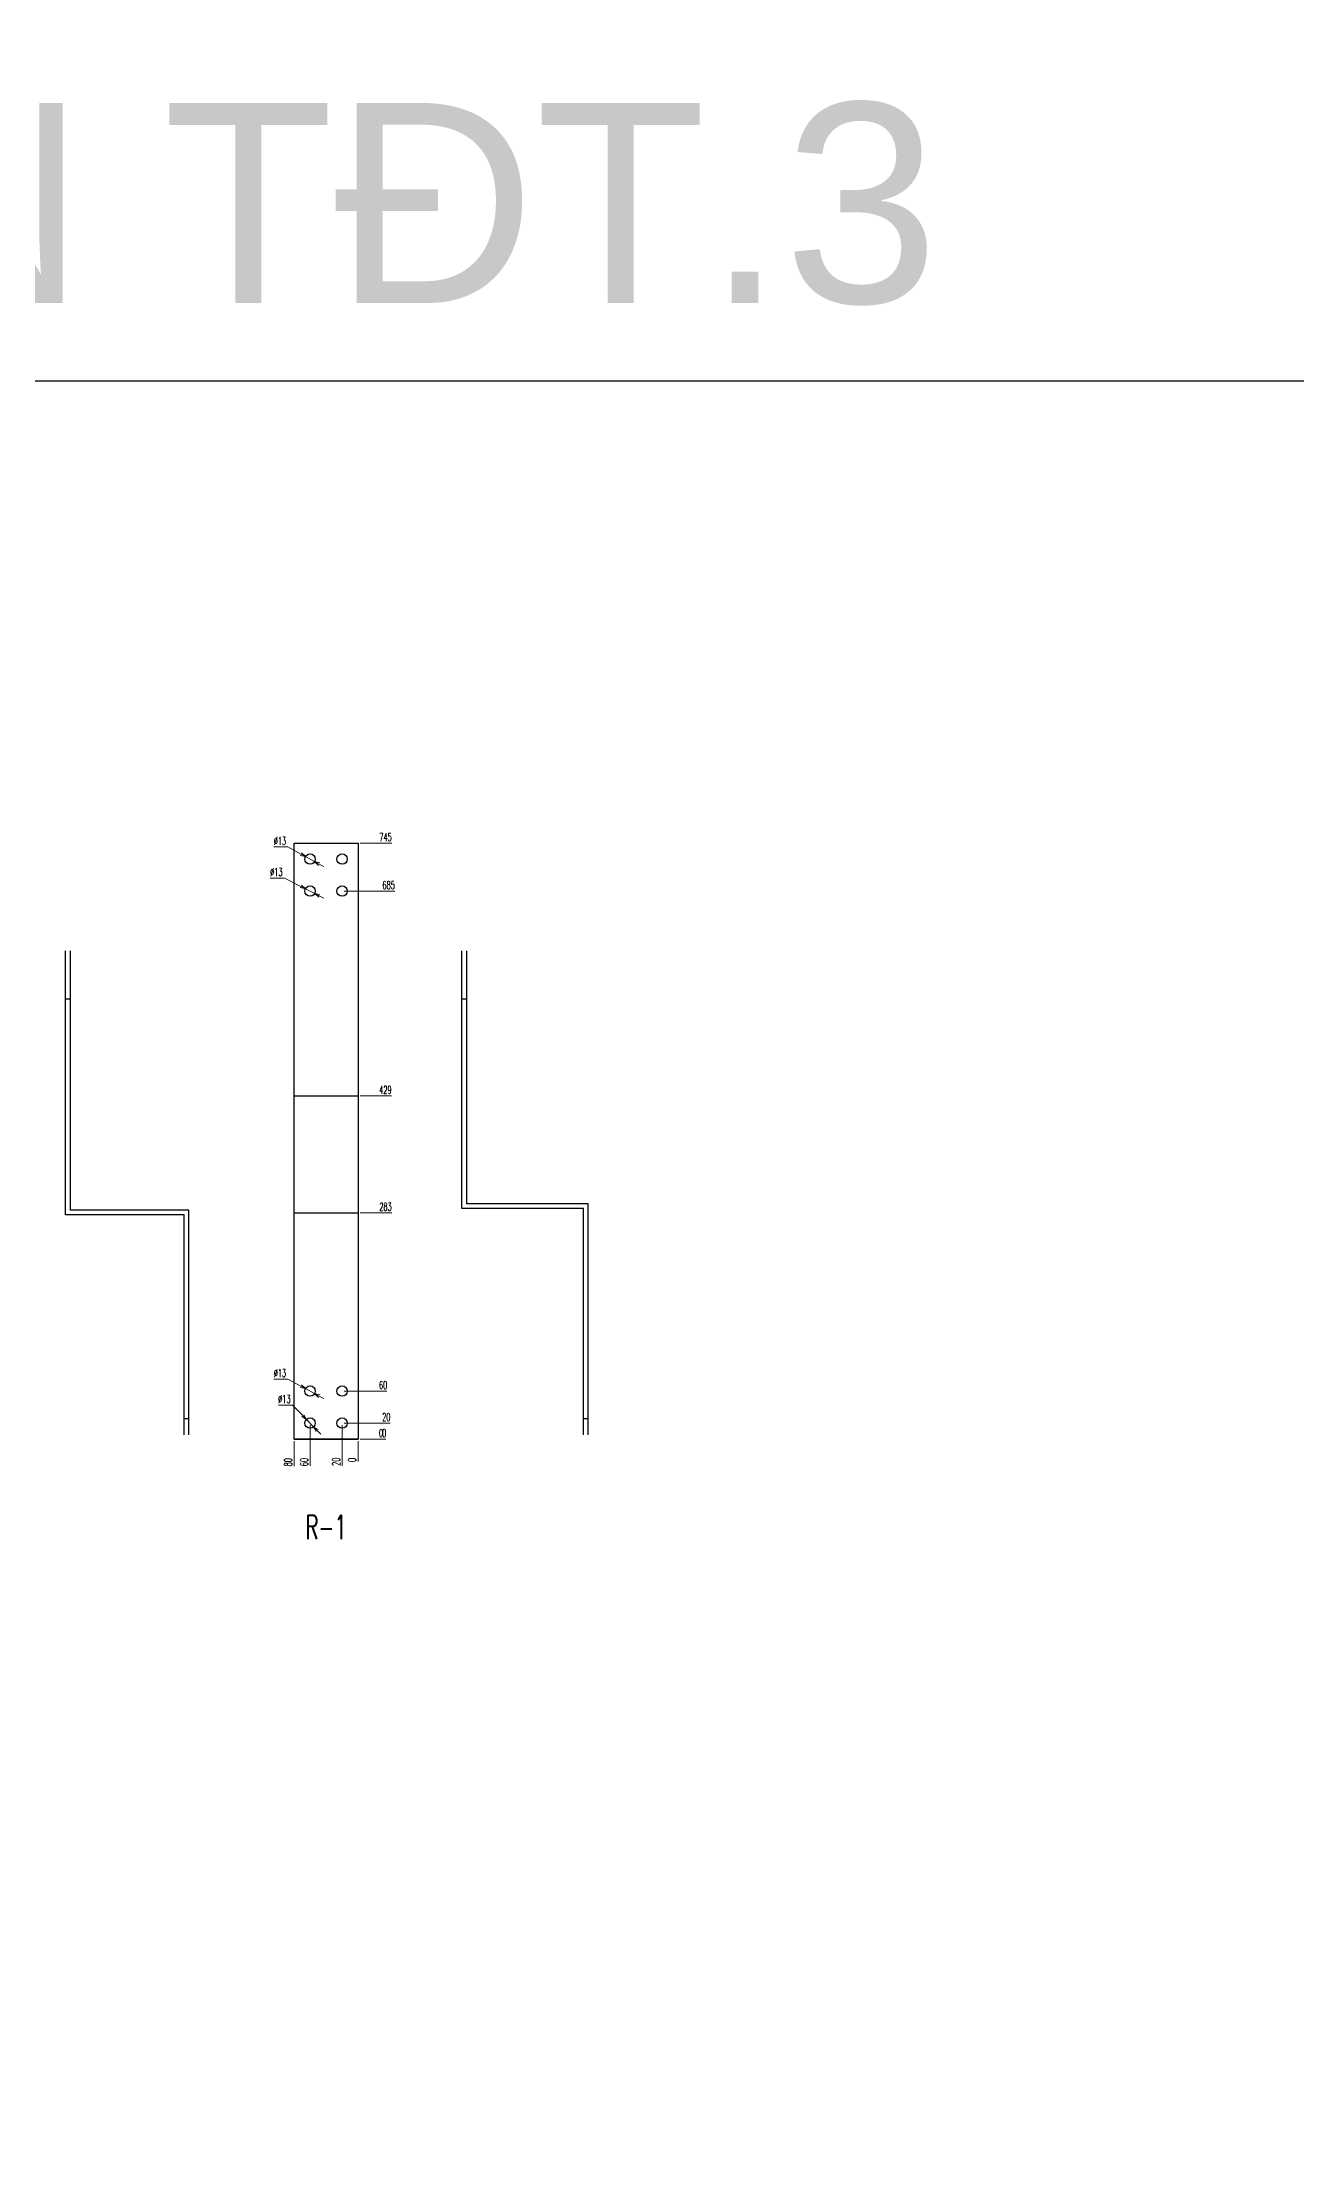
# Model space of a CAD drawing. Header units: millimetres. Extents: x 173893 to 258446, y -176540 to -123824.
# Drawn here: x 206254 to 207822, y -126477 to -123824 of the extents above; entities that cross this region are included whole.
import ezdxf
from ezdxf.enums import TextEntityAlignment as Align

# ---------------------------------------------------------------- set-up
doc = ezdxf.new("R2010")
doc.units = ezdxf.units.MM
doc.header["$LTSCALE"] = 3
doc.layers.add('@.DM. NÉT CHÍNH', color=7, linetype='Continuous')
doc.layers.add('@.VISIBLE', color=7, linetype='Continuous')
doc.styles.add('Ann_w01', font='romans.shx', dxfattribs={"width": 0.6, "bigfont": 'chineset.shx'})
doc.styles.add('Arial', font='arial.ttf')
doc.dimstyles.new('Dim 01_SC05', dxfattribs={"dimscale": 5, "dimtxt": 2, "dimasz": 1.3, "dimexe": 0.5, "dimexo": 0.5, "dimgap": 0.5, "dimtad": 1, "dimtoh": 1, "dimdec": 1, "dimzin": 12, "dimdsep": 46, "dimtxsty": 'Ann_w01', "dimblk": 'OPEN30', "dimcen": 1.5, "dimclrd": 6, "dimclre": 6, "dimclrt": 3, "dimadec": 1, "dimazin": 3, "dimtm": 1e-09, "dimtfac": 1, "dimtdec": 1, "dimtmove": 0, "dimatfit": 3, "dimldrblk": 'OPEN30', "dimfxl": 1, "dimtolj": 1, "dimlwd": 20, "dimlwe": 20, "dimarcsym": 0})

# ---------------------------------------------------------------- blocks, each defined once
blk = doc.blocks.new('*D2591')
at = {"layer": '@.VISIBLE', "color": 6, "lineweight": 20, "transparency": 16777216}
blk.add_line((206650.7, -125570), (206682.9, -125570), dxfattribs=at)
at = {"layer": 'Defpoints', "color": 0, "transparency": 16777216}
for p in [(206608.2, -125570), (206648.2, -125570), (206676.4, -125570)]:
    blk.add_point(p, dxfattribs=at)
at = {"layer": '@.VISIBLE', "color": 3, "transparency": 16777216, "insert": (206680.9, -125562.5), "char_height": 10, "attachment_point": 5, "style": 'Ann_w01'}
blk.add_mtext('\\A1;0', dxfattribs=at)
blk = doc.blocks.new('_Open30')
at = {"color": 0, "linetype": 'ByBlock', "lineweight": -2}
for p, q in [((-1, 0.27), (0, 0)), ((0, 0), (-1, -0.27)), ((0, 0), (-1, 0))]:
    blk.add_line(p, q, dxfattribs=at)
blk = doc.blocks.new('*D2592')
at = {"layer": '@.VISIBLE', "color": 6, "lineweight": 20, "transparency": 16777216}
blk.add_line((206630.7, -125550), (206688.5, -125550), dxfattribs=at)
at = {"layer": 'Defpoints', "color": 0, "transparency": 16777216}
for p in [(206608.2, -125570), (206628.2, -125550), (206676.3, -125550)]:
    blk.add_point(p, dxfattribs=at)
at = {"layer": '@.VISIBLE', "color": 3, "transparency": 16777216, "insert": (206683.6, -125542.5), "char_height": 10, "attachment_point": 5, "style": 'Ann_w01'}
blk.add_mtext('\\A1;20', dxfattribs=at)
blk = doc.blocks.new('*D2593')
at = {"layer": '@.VISIBLE', "color": 6, "lineweight": 20, "transparency": 16777216}
blk.add_line((206630.7, -124885), (206694.1, -124885), dxfattribs=at)
at = {"layer": 'Defpoints', "color": 0, "transparency": 16777216}
for p in [(206628.2, -124885), (206676.4, -124885), (206608.2, -125570)]:
    blk.add_point(p, dxfattribs=at)
at = {"layer": '@.VISIBLE', "color": 3, "transparency": 16777216, "insert": (206686.5, -124877.5), "char_height": 10, "attachment_point": 5, "style": 'Ann_w01'}
blk.add_mtext('\\A1;685', dxfattribs=at)
blk = doc.blocks.new('*D2594')
at = {"layer": '@.VISIBLE', "color": 6, "lineweight": 20, "transparency": 16777216}
blk.add_line((206568.2, -125572.5), (206568.2, -125603.7), dxfattribs=at)
at = {"layer": 'Defpoints', "color": 0, "transparency": 16777216}
for p in [(206568.2, -125570), (206648.2, -125570), (206568.2, -125591.5)]:
    blk.add_point(p, dxfattribs=at)
at = {"layer": '@.VISIBLE', "color": 3, "transparency": 16777216, "insert": (206560.7, -125598.9), "char_height": 10, "attachment_point": 5, "rotation": 90, "style": 'Ann_w01'}
blk.add_mtext('\\A1;80', dxfattribs=at)
blk = doc.blocks.new('*D2595')
at = {"layer": '@.VISIBLE', "color": 6, "lineweight": 20, "transparency": 16777216}
blk.add_line((206588.2, -125552.5), (206588.2, -125603.4), dxfattribs=at)
at = {"layer": 'Defpoints', "color": 0, "transparency": 16777216}
for p in [(206588.2, -125550), (206648.2, -125570), (206588.2, -125591.5)]:
    blk.add_point(p, dxfattribs=at)
at = {"layer": '@.VISIBLE', "color": 3, "transparency": 16777216, "insert": (206580.7, -125598.7), "char_height": 10, "attachment_point": 5, "rotation": 90, "style": 'Ann_w01'}
blk.add_mtext('\\A1;60', dxfattribs=at)
blk = doc.blocks.new('*D2596')
at = {"layer": '@.VISIBLE', "color": 6, "lineweight": 20, "transparency": 16777216}
blk.add_line((206628.2, -125552.5), (206628.2, -125603.3), dxfattribs=at)
at = {"layer": 'Defpoints', "color": 0, "transparency": 16777216}
for p in [(206628.2, -125550), (206648.2, -125570), (206628.2, -125591.1)]:
    blk.add_point(p, dxfattribs=at)
at = {"layer": '@.VISIBLE', "color": 3, "transparency": 16777216, "insert": (206620.7, -125598.4), "char_height": 10, "attachment_point": 5, "rotation": 90, "style": 'Ann_w01'}
blk.add_mtext('\\A1;20', dxfattribs=at)
blk = doc.blocks.new('*D2597')
at = {"layer": '@.VISIBLE', "color": 6, "lineweight": 20, "transparency": 16777216}
blk.add_line((206648.2, -125572.5), (206648.2, -125598), dxfattribs=at)
at = {"layer": 'Defpoints', "color": 0, "transparency": 16777216}
for p in [(206648.2, -125570), (206648.2, -125570), (206648.2, -125591.5)]:
    blk.add_point(p, dxfattribs=at)
at = {"layer": '@.VISIBLE', "color": 3, "transparency": 16777216, "insert": (206640.7, -125596), "char_height": 10, "attachment_point": 5, "rotation": 90, "style": 'Ann_w01'}
blk.add_mtext('\\A1;0', dxfattribs=at)
blk = doc.blocks.new('*D2598')
at = {"layer": '@.VISIBLE', "color": 6, "lineweight": 20, "transparency": 16777216}
for p, q in [((206538.5, -124868.7), (206556.1, -124868.7)), ((206556.1, -124868.7), (206576.6, -124879.1)), ((206594, -124888), (206582.4, -124882.1)), ((206599.8, -124890.9), (206605.6, -124893.9))]:
    blk.add_line(p, q, dxfattribs=at)
at = {"layer": 'Defpoints', "color": 0, "transparency": 16777216}
for p in [(206582.4, -124882.1), (206594, -124888)]:
    blk.add_point(p, dxfattribs=at)
at = {"layer": '@.VISIBLE', "color": 6, "lineweight": 20, "transparency": 16777216, "xscale": 6.5, "yscale": 6.5, "zscale": 6.5}
for p, rotation in [((206582.4, -124882.1), 333.0042924711824), ((206594, -124888), 153.0042924711824)]:
    blk.add_blockref('_Open30', p, dxfattribs=dict(at, rotation=rotation))
at = {"layer": '@.VISIBLE', "color": 3, "transparency": 16777216, "insert": (206546.1, -124861.2), "char_height": 10, "attachment_point": 5, "style": 'Ann_w01'}
blk.add_mtext('\\A1;∅13', dxfattribs=at)
blk = doc.blocks.new('*D2599')
at = {"layer": '@.VISIBLE', "color": 6, "lineweight": 20, "transparency": 16777216}
for p, q in [((206548.6, -125527.5), (206566.2, -125527.5)), ((206566.2, -125527.5), (206579.1, -125540.7)), ((206592.7, -125554.7), (206583.7, -125545.4)), ((206597.3, -125559.4), (206601.8, -125564))]:
    blk.add_line(p, q, dxfattribs=at)
at = {"layer": 'Defpoints', "color": 0, "transparency": 16777216}
for p in [(206583.7, -125545.4), (206592.7, -125554.7)]:
    blk.add_point(p, dxfattribs=at)
at = {"layer": '@.VISIBLE', "color": 6, "lineweight": 20, "transparency": 16777216, "xscale": 6.5, "yscale": 6.5, "zscale": 6.5}
for p, rotation in [((206583.7, -125545.4), 314.2365675678063), ((206592.7, -125554.7), 134.2365675678062)]:
    blk.add_blockref('_Open30', p, dxfattribs=dict(at, rotation=rotation))
at = {"layer": '@.VISIBLE', "color": 3, "transparency": 16777216, "insert": (206556.1, -125520), "char_height": 10, "attachment_point": 5, "style": 'Ann_w01'}
blk.add_mtext('\\A1;∅13', dxfattribs=at)
blk = doc.blocks.new('*D2601')
at = {"layer": '@.VISIBLE', "color": 6, "lineweight": 20, "transparency": 16777216}
for p, q in [((206542.9, -124829.9), (206560.5, -124829.9)), ((206560.5, -124829.9), (206576.8, -124838.8)), ((206593.9, -124848.2), (206582.5, -124841.9)), ((206599.6, -124851.3), (206605.3, -124854.4))]:
    blk.add_line(p, q, dxfattribs=at)
at = {"layer": 'Defpoints', "color": 0, "transparency": 16777216}
for p in [(206582.5, -124841.9), (206593.9, -124848.2)]:
    blk.add_point(p, dxfattribs=at)
at = {"layer": '@.VISIBLE', "color": 6, "lineweight": 20, "transparency": 16777216, "xscale": 6.5, "yscale": 6.5, "zscale": 6.5}
for p, rotation in [((206582.5, -124841.9), 331.3416372776597), ((206593.9, -124848.2), 151.3416372776597)]:
    blk.add_blockref('_Open30', p, dxfattribs=dict(at, rotation=rotation))
at = {"layer": '@.VISIBLE', "color": 3, "transparency": 16777216, "insert": (206550.5, -124822.4), "char_height": 10, "attachment_point": 5, "style": 'Ann_w01'}
blk.add_mtext('\\A1;∅13', dxfattribs=at)
blk = doc.blocks.new('*D2602')
at = {"layer": '@.VISIBLE', "color": 6, "lineweight": 20, "transparency": 16777216}
for p, q in [((206542.9, -125494.9), (206560.5, -125494.9)), ((206560.5, -125494.9), (206576.8, -125503.8)), ((206593.9, -125513.2), (206582.5, -125506.9)), ((206599.6, -125516.3), (206605.3, -125519.4))]:
    blk.add_line(p, q, dxfattribs=at)
at = {"layer": 'Defpoints', "color": 0, "transparency": 16777216}
for p in [(206582.5, -125506.9), (206593.9, -125513.2)]:
    blk.add_point(p, dxfattribs=at)
at = {"layer": '@.VISIBLE', "color": 6, "lineweight": 20, "transparency": 16777216, "xscale": 6.5, "yscale": 6.5, "zscale": 6.5}
for p, rotation in [((206582.5, -125506.9), 331.3416372774856), ((206593.9, -125513.2), 151.3416372774856)]:
    blk.add_blockref('_Open30', p, dxfattribs=dict(at, rotation=rotation))
at = {"layer": '@.VISIBLE', "color": 3, "transparency": 16777216, "insert": (206550.5, -125487.4), "char_height": 10, "attachment_point": 5, "style": 'Ann_w01'}
blk.add_mtext('\\A1;∅13', dxfattribs=at)
blk = doc.blocks.new('*D2634')
at = {"layer": '@.DM. NÉT CHÍNH', "color": 6, "linetype": 'Continuous', "lineweight": 20, "transparency": 16777216}
blk.add_line((206650.7, -125570), (206678.9, -125570), dxfattribs=at)
at = {"layer": 'Defpoints', "color": 0, "linetype": 'Continuous', "transparency": 16777216}
for p in [(206608.2, -125570), (206648.2, -125570), (206672.4, -125570)]:
    blk.add_point(p, dxfattribs=at)
at = {"layer": '@.DM. NÉT CHÍNH', "color": 3, "linetype": 'Continuous', "transparency": 16777216, "insert": (206676.9, -125562.5), "char_height": 10, "attachment_point": 5, "style": 'Ann_w01'}
blk.add_mtext('\\A1;0', dxfattribs=at)
blk = doc.blocks.new('*D2635')
at = {"layer": '@.DM. NÉT CHÍNH', "color": 6, "linetype": 'Continuous', "lineweight": 20, "transparency": 16777216}
blk.add_line((206630.7, -125510), (206684.3, -125510), dxfattribs=at)
at = {"layer": 'Defpoints', "color": 0, "linetype": 'Continuous', "transparency": 16777216}
for p in [(206628.2, -125510), (206672.4, -125510), (206608.2, -125570)]:
    blk.add_point(p, dxfattribs=at)
at = {"layer": '@.DM. NÉT CHÍNH', "color": 3, "linetype": 'Continuous', "transparency": 16777216, "insert": (206679.6, -125502.5), "char_height": 10, "attachment_point": 5, "style": 'Ann_w01'}
blk.add_mtext('\\A1;60', dxfattribs=at)
blk = doc.blocks.new('*D2636')
at = {"layer": '@.DM. NÉT CHÍNH', "color": 6, "linetype": 'Continuous', "lineweight": 20, "transparency": 16777216}
blk.add_line((206650.7, -125287), (206690.3, -125287), dxfattribs=at)
at = {"layer": 'Defpoints', "color": 0, "linetype": 'Continuous', "transparency": 16777216}
for p in [(206648.2, -125287), (206672.4, -125287), (206608.2, -125570)]:
    blk.add_point(p, dxfattribs=at)
at = {"layer": '@.DM. NÉT CHÍNH', "color": 3, "linetype": 'Continuous', "transparency": 16777216, "insert": (206682.6, -125279.5), "char_height": 10, "attachment_point": 5, "style": 'Ann_w01'}
blk.add_mtext('\\A1;283', dxfattribs=at)
blk = doc.blocks.new('*D2637')
at = {"layer": '@.DM. NÉT CHÍNH', "color": 6, "linetype": 'Continuous', "lineweight": 20, "transparency": 16777216}
blk.add_line((206650.7, -125141), (206690, -125141), dxfattribs=at)
at = {"layer": 'Defpoints', "color": 0, "linetype": 'Continuous', "transparency": 16777216}
for p in [(206648.2, -125141), (206672.4, -125141), (206608.2, -125570)]:
    blk.add_point(p, dxfattribs=at)
at = {"layer": '@.DM. NÉT CHÍNH', "color": 3, "linetype": 'Continuous', "transparency": 16777216, "insert": (206682.4, -125133.5), "char_height": 10, "attachment_point": 5, "style": 'Ann_w01'}
blk.add_mtext('\\A1;429', dxfattribs=at)
blk = doc.blocks.new('*D2638')
at = {"layer": '@.DM. NÉT CHÍNH', "color": 6, "linetype": 'Continuous', "lineweight": 20, "transparency": 16777216}
blk.add_line((206650.7, -124825), (206690.3, -124825), dxfattribs=at)
at = {"layer": 'Defpoints', "color": 0, "linetype": 'Continuous', "transparency": 16777216}
for p in [(206648.2, -124825), (206672.4, -124825), (206608.2, -125570)]:
    blk.add_point(p, dxfattribs=at)
at = {"layer": '@.DM. NÉT CHÍNH', "color": 3, "linetype": 'Continuous', "transparency": 16777216, "insert": (206682.6, -124817.5), "char_height": 10, "attachment_point": 5, "style": 'Ann_w01'}
blk.add_mtext('\\A1;745', dxfattribs=at)

msp = doc.modelspace()

# ---------------------------------------------------------------- linework, layer by layer
at = {"layer": '@.DM. NÉT CHÍNH', "linetype": 'Continuous'}
msp.add_lwpolyline([(191169.37, -124247.34), (215177.7, -124247.34), (215177.7, -137826.43), (191169.37, -137826.43)], close=True, dxfattribs=at)
at = {"layer": '@.VISIBLE', "color": 1}
for p, q in [((206282.62, -125019.82), (206288.62, -125019.82)), ((206778.11, -125019.81), (206784.11, -125019.81)), ((206436.62, -125544.81), (206430.62, -125544.81)), ((206936.11, -125544.81), (206930.11, -125544.81)), ((206568.19, -125570.04), (206648.19, -125570.04))]:
    msp.add_line(p, q, dxfattribs=at)
for points in [[(206568.19, -125570.04), (206568.19, -124825.04), (206648.19, -124825.04), (206648.19, -125570.04)], [(206568.19, -125570.04), (206568.19, -125141.04), (206648.19, -125141.04), (206648.19, -125570.04)], [(206568.19, -125570.04), (206568.19, -125287.04), (206648.19, -125287.04), (206648.19, -125570.04)]]:
    msp.add_lwpolyline(points, close=True, dxfattribs=at)
for points in [[(206430.62, -125564.81), (206430.62, -125289.81), (206282.62, -125289.81), (206282.62, -124959.81)], [(206436.62, -125564.81), (206436.62, -125283.81), (206288.62, -125283.81), (206288.62, -124959.81)], [(206930.11, -125564.81), (206930.11, -125281.81), (206778.11, -125281.81), (206778.11, -124959.81)], [(206936.11, -125564.81), (206936.11, -125275.81), (206784.11, -125275.81), (206784.11, -124959.81)]]:
    msp.add_lwpolyline(points, dxfattribs=at)
for centre in [(206588.19, -124845.04), (206628.19, -124845.04), (206588.19, -124885.04), (206628.19, -124885.04), (206588.19, -125510.04), (206628.19, -125510.04), (206588.19, -125550.04), (206628.19, -125550.04)]:
    msp.add_circle(centre, 6.5, dxfattribs=at)

# ---------------------------------------------------------------- texts
at = {"color": 1, "style": 'Arial'}
msp.add_text('TỦ ĐIỆN TĐT.3', height=250, dxfattribs=at).set_placement((206142.66, -124024.82), align=Align.MIDDLE_CENTER)
at = {"style": 'Ann_w01', "width": 0.6}
msp.add_text('R-1', height=30, dxfattribs=at).set_placement((206608.19, -125680.04), align=Align.MIDDLE_CENTER)

# ---------------------------------------------------------------- dimensions: what is measured, and where the dimension line sits
at = {"layer": '@.DM. NÉT CHÍNH', "linetype": 'Continuous'}
for feature_location, offset, origin, picture, middle in [((206648.19, -124825.04), (24.18, 0), (206608.19, -125570.04), '*D2638', (206682.58, -124817.54)), ((206648.19, -125141.04), (24.18, 0), (206608.19, -125570.04), '*D2637', (206682.44, -125133.54)), ((206648.19, -125287.04), (24.18, 0), (206608.19, -125570.04), '*D2636', (206682.58, -125279.54)), ((206628.19, -125510.04), (44.18, 0), (206608.19, -125570.04), '*D2635', (206679.58, -125502.54)), ((206648.18591277, -125570.04139861), (24.17796366, 0), (206608.18591277, -125570.04139861), '*D2634', (206676.86387644, -125562.54139861))]:
    dim = msp.add_ordinate_dim(feature_location=feature_location, offset=offset, dtype=0, origin=origin, dimstyle='Dim 01_SC05', dxfattribs=at)
    dim.commit()
    dim.dimension.update_dxf_attribs({"geometry": picture, "text_midpoint": middle})
at = {"layer": '@.VISIBLE', "color": 1}
for p1, p2, picture, middle in [((206593.89, -124848.16), (206582.48, -124841.92), '*D2601', (206550.47, -124829.93)), ((206593.98, -124887.99), (206582.39, -124882.09), '*D2598', (206546.07, -124868.72)), ((206593.89, -125513.16), (206582.48, -125506.92), '*D2602', (206550.47, -125494.93)), ((206592.72, -125554.7), (206583.65, -125545.38), '*D2599', (206556.14, -125527.47))]:
    dim = msp.add_diameter_dim_2p(p1=p1, p2=p2, dimstyle='Dim 01_SC05', dxfattribs=at)
    dim.commit()
    dim.dimension.update_dxf_attribs({"geometry": picture, "text_midpoint": middle, "dimtype": 163})
for feature_location, offset, dtype, origin, picture, middle in [((206628.19, -124885.04), (48.23, 0), 0, (206608.19, -125570.04), '*D2593', (206686.48, -124877.54)), ((206628.19, -125550.04), (48.08, 0), 0, (206608.19, -125570.04), '*D2592', (206683.63, -125542.54)), ((206568.19, -125570.04), (0, -21.46), 1, (206648.19, -125570.04), '*D2594', (206560.69, -125598.86)), ((206588.19, -125550.04), (0, -41.46), 1, (206648.19, -125570.04), '*D2595', (206580.69, -125598.72)), ((206648.18591277, -125570.04139861), (28.22721799, 0), 0, (206608.18591277, -125570.04139861), '*D2591', (206680.91313076, -125562.54139861)), ((206628.19, -125550.04), (0, -41.03), 1, (206648.19, -125570.04), '*D2596', (206620.69, -125598.43)), ((206648.18591277, -125570.04139861), (0, -21.46108796), 1, (206648.18591277, -125570.04139861), '*D2597', (206640.68591277, -125596.00248656))]:
    dim = msp.add_ordinate_dim(feature_location=feature_location, offset=offset, dtype=dtype, origin=origin, dimstyle='Dim 01_SC05', dxfattribs=at)
    dim.commit()
    dim.dimension.update_dxf_attribs({"geometry": picture, "text_midpoint": middle})

doc.saveas('drawing.dxf')
